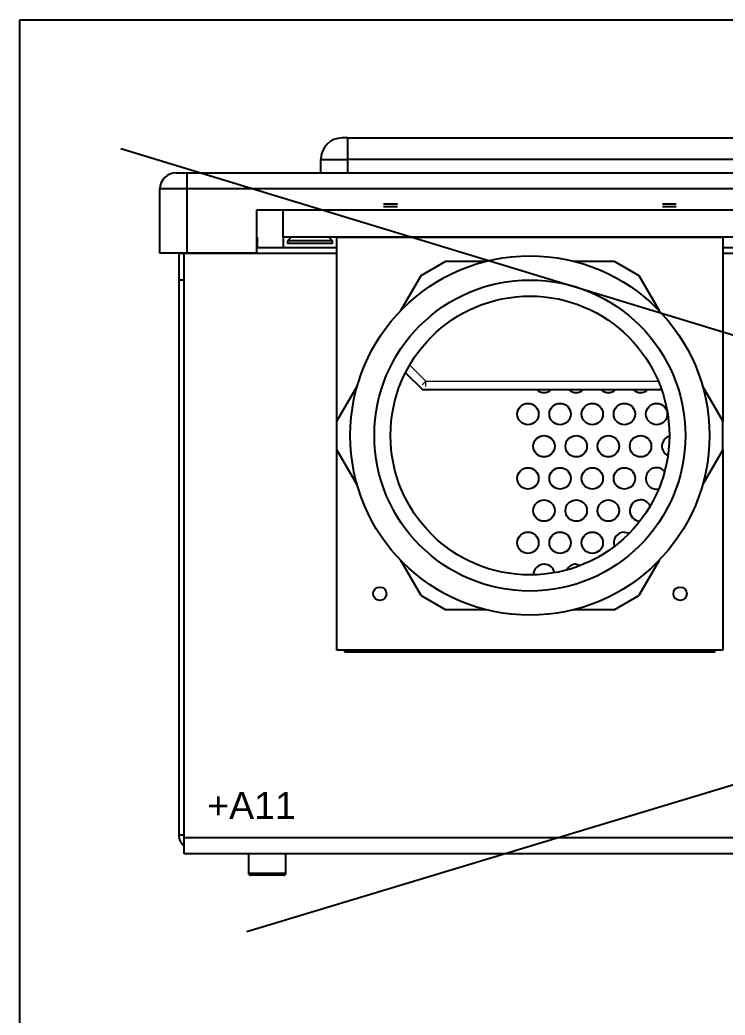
# Model space of a CAD drawing. Extents: x -2364 to 9601, y -871 to 1549.
# Drawn here: x 7096.4 to 7228, y -274.1 to -88.5 of the extents above; entities that cross this region are included whole.
import ezdxf

# ---------------------------------------------------------------- set-up
doc = ezdxf.new("R2010")
doc.units = 0
doc.layers.get('0').update_dxf_attribs({"linetype": 'CONTINUOUS'})
doc.layers.add('IPC', color=150, linetype='CONTINUOUS')

msp = doc.modelspace()

# ---------------------------------------------------------------- linework, layer by layer
at = {"color": 7, "linetype": 'Continuous'}
for p, q in [((7157.56167, -110.4692), (7156.56167, -110.4692)), ((7157.56167, -110.4692), (7557.56167, -110.4692)), ((7157.56167, -110.4692), (7157.56167, -114.4692)), ((7152.56167, -116.9692), (7152.56167, -114.4692)), ((7152.56167, -114.4692), (7157.56167, -114.4692)), ((7557.56167, -114.4692), (7157.56167, -114.4692)), ((7157.56167, -114.4692), (7157.56167, -116.9692)), ((7125.56166, -116.9692), (7127.56167, -116.9692)), ((7127.56167, -116.9692), (7587.56167, -116.9692)), ((7127.56167, -116.9692), (7127.56167, -119.9692)), ((7127.56167, -119.9692), (7122.56167, -119.9692)), ((7122.56167, -131.9692), (7122.56167, -119.9692)), ((7587.56167, -119.9692), (7127.56167, -119.9692)), ((7127.56167, -119.9692), (7127.56167, -131.9692)), ((7242.56167, -123.9692), (7140.56166, -123.9692)), ((7140.56166, -123.9692), (7140.56166, -131.9692)), ((7237.56167, -123.9692), (7145.56167, -123.9692)), ((7145.56167, -128.9692), (7145.56167, -123.9692)), ((7164.28105, -122.7692), (7166.84229, -122.7692)), ((7164.28105, -123.2692), (7166.84229, -123.2692)), ((7216.28105, -122.7692), (7218.84229, -122.7692)), ((7216.28105, -123.2692), (7218.84229, -123.2692)), ((7140.56166, -128.9692), (7140.66269, -128.9692)), ((7140.66269, -128.9692), (7140.66269, -130.9692)), ((7237.56167, -128.9692), (7145.56167, -128.9692)), ((7145.56167, -128.9692), (7145.56167, -130.9692)), ((7147.06167, -128.9692), (7146.36167, -129.6692)), ((7154.76166, -129.6692), (7146.36167, -129.6692)), ((7146.36167, -129.6692), (7146.36167, -130.1692)), ((7154.76166, -129.6692), (7154.06167, -128.9692)), ((7154.76166, -130.1692), (7154.76166, -129.6692)), ((7155.56166, -163.32303), (7155.56166, -128.9692)), ((7155.56166, -128.9692), (7227.56168, -128.9692)), ((7227.56168, -128.9692), (7227.56168, -163.32303)), ((7155.56166, -130.9692), (7140.56166, -130.9692)), ((7154.76166, -130.1692), (7146.36167, -130.1692)), ((7242.56167, -130.9692), (7227.56168, -130.9692)), ((7127.56167, -131.9692), (7122.56167, -131.9692)), ((7126.06286, -131.9692), (7126.06167, -132.0192)), ((7126.06167, -132.0192), (7126.06167, -136.9692)), ((7127.06167, -132.0192), (7126.06167, -132.0192)), ((7127.06167, -240.9692), (7127.06167, -132.0192)), ((7137.06166, -132.0192), (7127.06167, -132.0192)), ((7140.56166, -131.9692), (7127.56167, -131.9692)), ((7128.16166, -132.0192), (7128.16048, -131.9692)), ((7128.56167, -131.9692), (7128.56167, -132.0192)), ((7136.78817, -132.0192), (7136.78817, -131.9692)), ((7137.06166, -132.0192), (7137.06166, -131.9692)), ((7155.56166, -132.0192), (7137.06166, -132.0192)), ((7171.27002, -136.11537), (7175.85332, -133.4692)), ((7175.85332, -133.4692), (7183.43762, -133.4692)), ((7199.6857, -133.4692), (7207.27002, -133.4692)), ((7207.27002, -133.4692), (7211.85332, -136.11537)), ((7578.06166, -132.0192), (7227.56168, -132.0192)), ((7126.06167, -136.9692), (7126.06167, -240.4692)), ((7127.06167, -136.9692), (7126.06167, -136.9692)), ((7167.47787, -142.68358), (7171.27002, -136.11537)), ((7211.85332, -136.11537), (7215.64547, -142.68358)), ((7155.56166, -163.32303), (7159.35383, -156.75482)), ((7223.76951, -156.75482), (7227.56168, -163.32303)), ((7155.56166, -168.61537), (7155.56166, -163.32303)), ((7227.56168, -168.61537), (7227.56168, -163.32303)), ((7155.56166, -205.9692), (7155.56166, -168.61537)), ((7159.35383, -175.18358), (7155.56166, -168.61537)), ((7227.56168, -168.61537), (7223.76951, -175.18358)), ((7227.56168, -168.61537), (7227.56168, -205.9692)), ((7171.27002, -195.82303), (7167.47787, -189.25482)), ((7215.64547, -189.25482), (7211.85332, -195.82303)), ((7171.27002, -195.82303), (7175.85332, -198.4692)), ((7207.27002, -198.4692), (7211.85332, -195.82303)), ((7183.43762, -198.4692), (7175.85332, -198.4692)), ((7207.27002, -198.4692), (7199.6857, -198.4692)), ((7227.56168, -205.9692), (7155.56166, -205.9692)), ((7157.06167, -206.3692), (7157.06167, -205.9692)), ((7225.06166, -206.3692), (7225.06166, -205.9692)), ((7226.06166, -206.3692), (7226.06166, -205.9692)), ((7226.06166, -206.3692), (7157.06167, -206.3692)), ((7127.06167, -240.4692), (7126.06167, -240.4692)), ((7236.95064, -240.9692), (7127.06167, -240.9692)), ((7127.06167, -243.9692), (7127.06167, -240.9692)), ((7237.69938, -243.9692), (7127.06167, -243.9692)), ((7139.06167, -243.9692), (7139.06167, -247.5692)), ((7146.06167, -247.5692), (7146.06167, -243.9692)), ((7139.06167, -247.5692), (7144.14359, -247.5692)), ((7143.96279, -247.9692), (7139.46167, -247.9692)), ((7145.66167, -247.9692), (7143.96279, -247.9692)), ((7144.14359, -247.5692), (7146.06167, -247.5692))]:
    msp.add_line(p, q, dxfattribs=at)
for p, q in [((7115.28464, -112.47315), (7599.15419, -259.82482)), ((7138.73405, -258.47297), (7607.72225, -116.9692))]:
    msp.add_line(p, q)
msp.add_lwpolyline([(7096.43881, -88.46375), (7613.767, -88.46375), (7613.767, -278.03387), (7096.43881, -278.03387)], close=True)
for points in [[(7209.18667, -183.9692), (7209.95203, -184.12144), (7210.10601, -184.19302)], [(7200.18666, -189.9692), (7200.95203, -190.12144), (7201.06248, -190.17116)]]:
    msp.add_lwpolyline(points, dxfattribs=at)
for centre, radius in [((7191.56167, -165.9692), 33.5), ((7191.56167, -165.9692), 29), ((7191.56167, -165.9692), 26), ((7191.18667, -161.9692), 2), ((7197.18667, -161.9692), 2), ((7203.18667, -161.9692), 2), ((7209.18667, -161.9692), 2), ((7215.18667, -161.9692), 2), ((7194.18667, -167.9692), 2), ((7200.18667, -167.9692), 2), ((7206.18667, -167.9692), 2), ((7212.18667, -167.9692), 2), ((7191.18667, -173.9692), 2), ((7197.18667, -173.9692), 2), ((7203.18667, -173.9692), 2), ((7209.18667, -173.9692), 2), ((7194.18667, -179.9692), 2), ((7200.18667, -179.9692), 2), ((7206.18667, -179.9692), 2), ((7191.18667, -185.9692), 2), ((7197.18667, -185.9692), 2), ((7203.18667, -185.9692), 2), ((7163.56167, -195.4692), 1.25), ((7219.56167, -195.4692), 1.25)]:
    msp.add_circle(centre, radius, dxfattribs=at)
for centre, radius, start, end in [((7156.56167, -114.4692), 4, 90, 180), ((7125.56167, -119.9692), 3, 90, 180), ((7127.11167, -132.0192), 0.05, 0, 180), ((7194.18667, -155.9692), 2, 228.5903779, 311.4096221), ((7200.18667, -155.9692), 2, 228.5903779, 311.4096221), ((7206.18667, -155.9692), 2, 228.5903779, 311.4096221), ((7212.18667, -155.9692), 2, 228.5903779, 311.4096221), ((7218.18667, -167.9692), 2, 108.2157831, 243.1925358), ((7215.18667, -173.9692), 2, 90, 281.2753303), ((7215.18667, -173.9692), 2, 41.3099668, 90), ((7212.18667, -179.9692), 2, 90, 266.3333503), ((7212.18667, -179.9692), 2, 25.3302791, 90), ((7209.18667, -185.9692), 2, 90, 200.1419437), ((7194.18667, -191.9692), 2, 90, 179.7847552), ((7194.18667, -191.9692), 2, 11.7455139, 90), ((7200.18667, -191.9692), 2, 90, 152.6747273), ((7128.56167, -240.4692), 2.5, 180, 233.1301024), ((7139.46167, -247.5692), 0.4, 180, 270), ((7145.66167, -247.5692), 0.4, 270, 0)]:
    msp.add_arc(centre, radius, start, end, dxfattribs=at)
at = {"layer": 'IPC', "color": 7, "linetype": 'Continuous', "lineweight": 15}
for p, q in [((7169.24378, -152.8871), (7172.17588, -155.8192)), ((7172.17588, -155.8192), (7215.49862, -155.8192))]:
    msp.add_line(p, q, dxfattribs=at)
at = {"layer": 'IPC', "color": 7}
for p in [(7168.34921, -154.25674), (7216.13299, -157.4692)]:
    msp.add_line(p, (7171.56167, -157.4692), dxfattribs=at)
at = {"layer": 'IPC', "color": 7, "linetype": 'Continuous', "lineweight": 15}
for points, knots in [([(7171.46877, -156.52631), (7171.4794, -156.51568), (7171.50065, -156.49442), (7171.66418, -156.33091), (7171.89791, -156.09717), (7172.08322, -155.91186), (7172.17588, -155.8192)], [0, 0, 0, 0, 0.250000233, 0.500004295, 0.750003402, 1, 1, 1, 1]), ([(7172.17589, -156.8192), (7172.17589, -156.80417), (7172.1759, -156.77411), (7172.17587, -156.54286), (7172.17588, -156.21231), (7172.17588, -155.95024), (7172.17588, -155.8192)], [0, 0, 0, 0, 0.25000018, 0.499997763, 0.749998656, 1, 1, 1, 1])]:
    msp.add_open_spline(points, degree=3, knots=knots, dxfattribs=at)

# ---------------------------------------------------------------- texts
at = {"insert": (7147.88857, -237.45449), "char_height": 5, "width": 20, "attachment_point": 9}
msp.add_mtext('{\\fArial|b0|i0|c0|p34;+A11}', dxfattribs=at)

doc.saveas('drawing.dxf')
